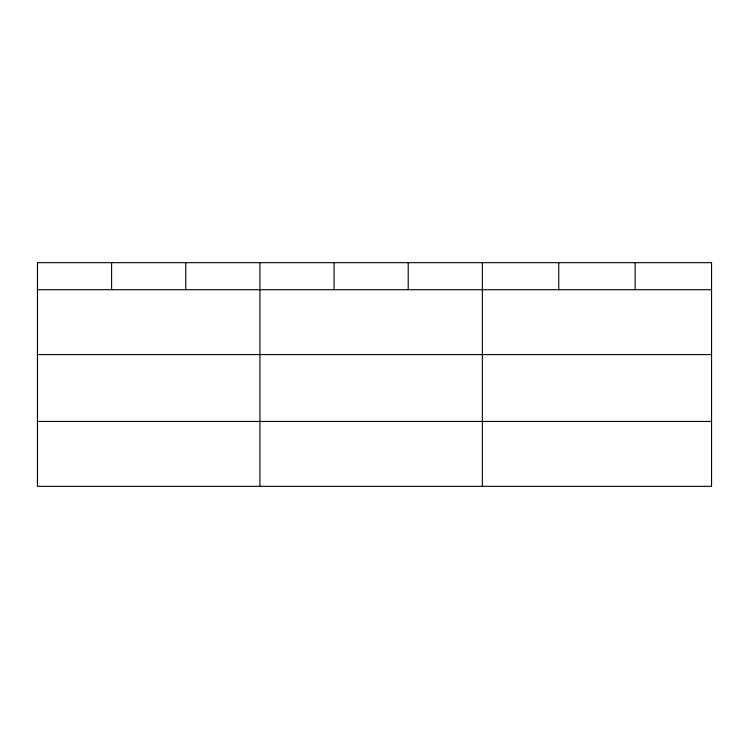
<?xml version="1.0" encoding="UTF-8"?>
<svg xmlns="http://www.w3.org/2000/svg" width="749" height="749" viewBox="0 0 749 749"><rect width="100%" height="100%" fill="white"/><g stroke="black" fill="none" stroke-linecap="round" stroke-linejoin="round"><path stroke-width="1.12" d="M711.55 354.595L711.55 262.665L37.45 262.665L37.45 486.335L711.55 486.335L711.55 354.595L37.45 354.595M37.45 289.713L711.55 289.713M37.45 421.444L711.55 421.444M635.152 262.665L635.152 289.713M558.754 262.665L558.754 289.713M482.356 262.665L482.356 486.335M408.205 262.665L408.205 289.713M334.054 262.665L334.054 289.713M259.903 262.665L259.903 486.335M185.752 262.665L185.752 289.713M111.601 262.665L111.601 289.713"/></g></svg>
